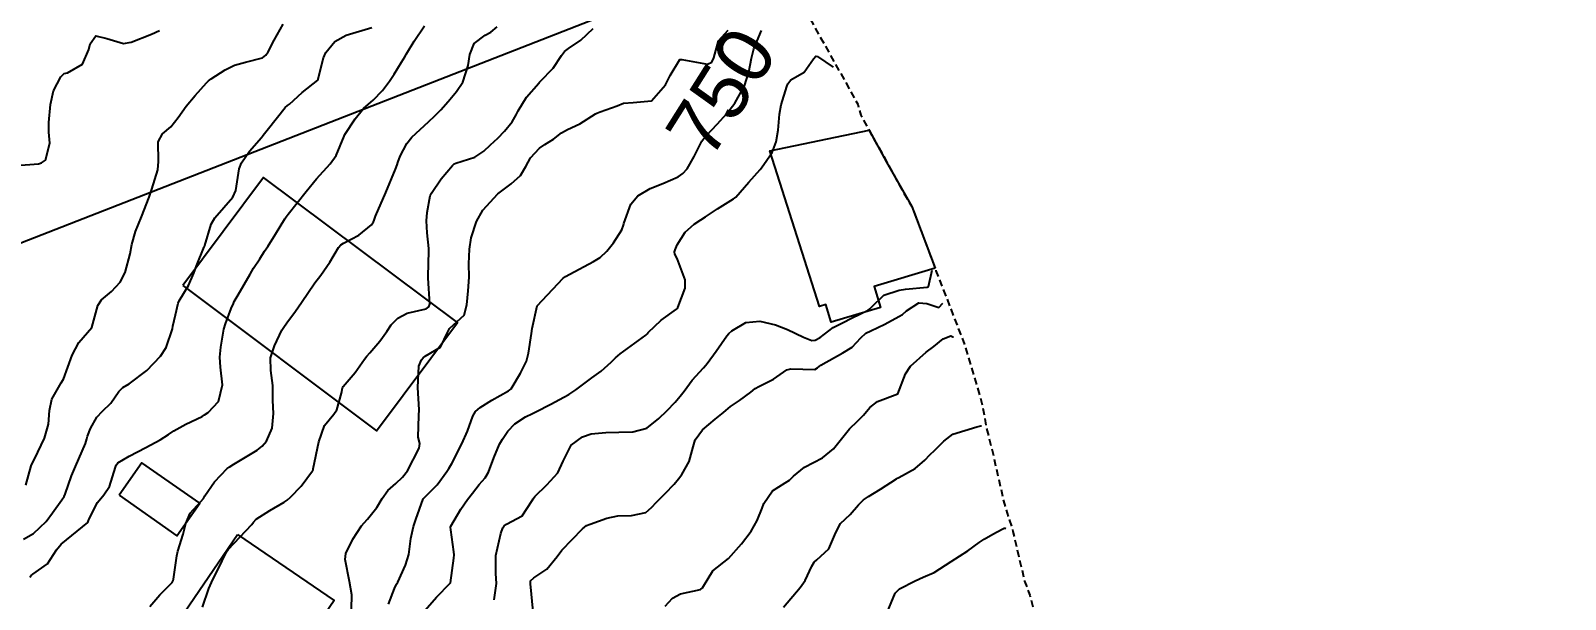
# Model space of a CAD drawing. Header units: metres. Extents: x 318500 to 325275, y 7408834 to 7428799.
# Drawn here: x 321398.3 to 321508.6, y 7409334.3 to 7409375.2 of the extents above; entities that cross this region are included whole.
import ezdxf
from ezdxf.enums import TextEntityAlignment as Align

# ---------------------------------------------------------------- set-up
doc = ezdxf.new("R2010")
doc.units = ezdxf.units.M
doc.header["$MEASUREMENT"] = 0
doc.linetypes.add('CONTINUO', pattern=[0])
doc.linetypes.add('DASHED', pattern=[0.75, 0.5, -0.25])
for name, color, linetype in [('Cotas', 45, 'Continuous'), ('Curvas de Nivel 1m', 11, 'Continuous'), ('Curvas de Nivel 5m', 15, 'Continuous'), ('Edificações', 30, 'Continuous'), ('TEXTO', 45, 'Continuous')]:
    doc.layers.add(name, color=color, linetype=linetype)
doc.layers.add('Área', color=255, linetype='DASHED', plot=False)
doc.styles.add('ARIAL', font='arial.ttf')

msp = doc.modelspace()

# ---------------------------------------------------------------- linework, layer by layer
at = {"layer": 'Curvas de Nivel 1m', "flags": 128}
for points, elevation in [([(321397.92, 7409342.47), (321398.31, 7409343.86), (321398.38, 7409344.04), (321398.55, 7409344.34), (321399.28, 7409345.85), (321399.56, 7409346.87), (321399.64, 7409347.84), (321399.79, 7409348.66), (321400.48, 7409349.83), (321400.63, 7409350.09), (321401.25, 7409351.82), (321401.73, 7409352.74), (321402.68, 7409353.8), (321403.1, 7409355.4), (321403.36, 7409355.79), (321404.1, 7409356.4), (321404.72, 7409357.07), (321405.08, 7409357.77), (321405.42, 7409359.1), (321405.56, 7409359.77), (321405.82, 7409360.72), (321406.24, 7409361.76), (321406.8, 7409363.19), (321406.99, 7409363.75), (321407.42, 7409365.15), (321407.47, 7409365.74), (321407.45, 7409367.15), (321407.76, 7409367.74), (321408.36, 7409368.25), (321408.88, 7409368.9), (321409.45, 7409369.72), (321410.11, 7409370.5), (321410.92, 7409371.4), (321411.07, 7409371.55), (321411.26, 7409371.69), (321412.26, 7409372.35), (321412.93, 7409372.67), (321413.72, 7409372.88), (321414.94, 7409373.21), (321415.19, 7409373.4), (321415.36, 7409373.64), (321415.79, 7409374.47), (321416.43, 7409375.63)], 744), ([(321397.26, 7409365.46), (321398.84, 7409365.59), (321399.06, 7409365.64), (321399.35, 7409365.85), (321399.65, 7409367.06), (321399.59, 7409367.85), (321399.57, 7409368.55), (321399.7, 7409369.85), (321399.92, 7409370.83), (321400.45, 7409371.84), (321400.69, 7409372.07), (321400.92, 7409372.13), (321402.01, 7409372.74), (321402.47, 7409373.81), (321402.55, 7409374.21), (321402.96, 7409374.79), (321403.75, 7409374.59), (321404.95, 7409374.24), (321405.51, 7409374.32), (321406.96, 7409374.91), (321407.54, 7409375.17)], 743), ([(321398.22, 7409335.86), (321398.31, 7409335.99), (321398.44, 7409336.08), (321399.48, 7409336.82), (321400.14, 7409337.83), (321400.47, 7409338.23), (321402.38, 7409339.8), (321402.42, 7409339.87), (321402.49, 7409340.05), (321403.08, 7409341.23), (321403.54, 7409341.79), (321403.95, 7409342.37), (321404.37, 7409343.78), (321404.42, 7409343.92), (321404.55, 7409344.09), (321405.35, 7409344.56), (321406.56, 7409345.18), (321407.58, 7409345.73), (321408.19, 7409346.12), (321408.58, 7409346.38), (321409.44, 7409346.86), (321410.6, 7409347.41), (321410.78, 7409347.52), (321411.03, 7409347.69), (321411.79, 7409348.5), (321412.06, 7409349.68), (321411.92, 7409350.96), (321411.89, 7409351.68), (321411.94, 7409352.4), (321412.17, 7409353.68), (321412.29, 7409354.07), (321412.7, 7409355.17), (321412.85, 7409355.53), (321412.92, 7409355.67), (321413.2, 7409356.15), (321414.05, 7409357.65), (321414.31, 7409358.07), (321414.75, 7409358.75), (321415.1, 7409359.29), (321415.32, 7409359.63), (321415.88, 7409360.53), (321416.56, 7409361.62), (321416.65, 7409361.76), (321416.79, 7409361.96), (321418.08, 7409363.6), (321418.82, 7409364.51), (321419.82, 7409365.58), (321420.24, 7409366.18), (321420.81, 7409367.56), (321420.87, 7409367.68), (321421.62, 7409368.81), (321422.2, 7409369.55), (321422.56, 7409369.88), (321422.9, 7409370.16), (321423.58, 7409370.86), (321424.08, 7409371.52), (321424.42, 7409372.03), (321424.94, 7409372.88), (321425.18, 7409373.28), (321425.31, 7409373.5), (321425.86, 7409374.4), (321426.6, 7409375.49)], 746), ([(321406.84, 7409333.74), (321407.57, 7409334.59), (321408.44, 7409335.47), (321408.53, 7409335.63), (321408.55, 7409335.72), (321408.78, 7409337.4), (321408.86, 7409337.72), (321409.24, 7409338.95), (321409.43, 7409339.71), (321409.74, 7409340.47), (321410.51, 7409341.29), (321410.71, 7409341.51), (321410.81, 7409341.7), (321411.5, 7409342.72), (321412.41, 7409343.67), (321412.55, 7409343.78), (321412.88, 7409343.99), (321414.56, 7409344.99), (321414.93, 7409345.28), (321415.23, 7409345.63), (321415.65, 7409346.57), (321415.73, 7409347.63), (321415.69, 7409348.55), (321415.69, 7409349.63), (321415.55, 7409350.72), (321415.53, 7409351.63), (321415.8, 7409352.49), (321416.34, 7409353.62), (321416.47, 7409353.84), (321416.69, 7409354.15), (321417.33, 7409354.98), (321417.76, 7409355.6), (321418.72, 7409357.03), (321419.14, 7409357.58), (321419.8, 7409358.52), (321420.41, 7409359.57), (321420.57, 7409359.76), (321420.76, 7409359.88), (321421.87, 7409360.45), (321422.78, 7409361.2), (321422.93, 7409361.4), (321422.98, 7409361.54), (321423.08, 7409361.82), (321423.82, 7409363.52), (321424.51, 7409365.19), (321424.63, 7409365.51), (321424.68, 7409365.67), (321424.85, 7409366.14), (321425.32, 7409367.05), (321425.68, 7409367.5), (321426.88, 7409368.61), (321427.33, 7409369.03), (321427.76, 7409369.47), (321428.3, 7409370.07), (321428.91, 7409370.78), (321429.36, 7409371.45), (321429.73, 7409372.65), (321429.85, 7409373.45), (321430.18, 7409374.22), (321430.97, 7409374.83), (321431.36, 7409375.04), (321431.82, 7409375.42)], 747), ([(321410.64, 7409333.7), (321411.08, 7409335.04), (321411.37, 7409335.69), (321411.74, 7409336.39), (321412.35, 7409337.67), (321412.47, 7409337.85), (321414.17, 7409339.64), (321414.31, 7409339.82), (321414.5, 7409340.03), (321415.48, 7409340.65), (321416.51, 7409341.25), (321416.73, 7409341.4), (321416.96, 7409341.61), (321417.73, 7409342.4), (321418.55, 7409343.5), (321418.58, 7409343.56), (321418.59, 7409343.59), (321418.6, 7409343.64), (321419, 7409345.58), (321419.41, 7409346.76), (321420.07, 7409347.57), (321420.29, 7409347.88), (321420.62, 7409349.09), (321420.71, 7409349.48), (321420.75, 7409349.56), (321421.61, 7409350.58), (321422.29, 7409351.54), (321422.44, 7409351.76), (321422.66, 7409352), (321423.38, 7409352.82), (321423.88, 7409353.52), (321424.21, 7409354), (321424.69, 7409354.49), (321425.36, 7409354.84), (321426.71, 7409355.16), (321426.9, 7409355.29), (321426.98, 7409355.48), (321426.86, 7409357.35), (321426.85, 7409357.48), (321426.92, 7409359.32), (321426.9, 7409359.48), (321426.78, 7409360.62), (321426.74, 7409361.48), (321426.8, 7409362.09), (321427.01, 7409363.28), (321427.09, 7409363.48), (321427.79, 7409364.51), (321428.61, 7409365.46), (321428.73, 7409365.57), (321428.84, 7409365.62), (321430.21, 7409366.07), (321430.86, 7409366.48), (321431.34, 7409366.94), (321431.86, 7409367.42), (321432.36, 7409367.92), (321432.89, 7409368.59), (321433.19, 7409369.11), (321433.33, 7409369.4), (321433.93, 7409370.37), (321434.81, 7409371.38), (321434.86, 7409371.44), (321434.92, 7409371.5), (321435.85, 7409372.46), (321436.45, 7409373.36), (321436.66, 7409373.65), (321436.96, 7409373.88), (321437.83, 7409374.47), (321438.73, 7409375.32)], 748), ([(321421.34, 7409333.55), (321421.38, 7409334.59), (321421.21, 7409335.55), (321420.9, 7409337.12), (321420.93, 7409337.56), (321421.44, 7409338.6), (321422.07, 7409339.54), (321422.26, 7409339.77), (321422.5, 7409340.02), (321423.18, 7409340.86), (321423.56, 7409341.52), (321423.95, 7409342.1), (321424.54, 7409342.59), (321425.01, 7409343.04), (321425.38, 7409343.5), (321426.21, 7409345.13), (321426.26, 7409345.48), (321426.15, 7409345.92), (321426.2, 7409347.49), (321426.21, 7409347.88), (321426.11, 7409349.49), (321426.18, 7409351.03), (321426.37, 7409351.48), (321426.5, 7409351.64), (321426.65, 7409351.74), (321427.74, 7409352.39), (321428.24, 7409353.46), (321428.4, 7409353.75), (321428.69, 7409354.01), (321429.45, 7409354.7), (321429.65, 7409355.45), (321429.73, 7409356.45), (321429.8, 7409357.44), (321429.79, 7409358.4), (321429.84, 7409359.44), (321429.96, 7409360.25), (321430.33, 7409361.44), (321430.8, 7409362.25), (321431.87, 7409363.41), (321432.83, 7409364.15), (321433.5, 7409364.73), (321433.89, 7409365.39), (321434.23, 7409366.01), (321434.86, 7409366.71), (321435.26, 7409366.98), (321435.88, 7409367.36), (321436.44, 7409367.8), (321436.88, 7409368.05), (321437.76, 7409368.46), (321438.9, 7409369.18), (321438.99, 7409369.23), (321439.24, 7409369.32), (321440.45, 7409369.76), (321440.91, 7409369.93), (321441.61, 7409369.99), (321442.91, 7409370.1), (321443.93, 7409371.25), (321444.26, 7409371.92), (321444.95, 7409373.07), (321445.1, 7409373.08), (321446.94, 7409372.74), (321447.26, 7409372.9), (321447.41, 7409373.21), (321447.75, 7409374.43), (321448.43, 7409375.2)], 749), ([(321426.65, 7409333.48), (321427.47, 7409334.43), (321428.44, 7409335.42), (321428.46, 7409335.44), (321428.47, 7409335.46), (321428.71, 7409337.22), (321428.72, 7409337.46), (321428.71, 7409337.69), (321428.49, 7409339.27), (321428.47, 7409339.46), (321428.47, 7409339.48), (321428.49, 7409339.52), (321429.2, 7409340.76), (321429.69, 7409341.44), (321430.06, 7409341.91), (321430.54, 7409342.52), (321430.95, 7409343.01), (321431.21, 7409343.42), (321431.59, 7409344.44), (321431.99, 7409345.41), (321432.2, 7409345.78), (321432.58, 7409346.35), (321433.1, 7409346.89), (321433.86, 7409347.39), (321434.36, 7409347.63), (321434.61, 7409347.74), (321435.69, 7409348.29), (321436.62, 7409348.79), (321436.98, 7409348.99), (321437.48, 7409349.34), (321438.64, 7409350.2), (321439.3, 7409350.66), (321440.01, 7409351.31), (321440.33, 7409351.64), (321440.67, 7409351.91), (321442.51, 7409353.27), (321442.6, 7409353.35), (321442.68, 7409353.44), (321443.61, 7409354.34), (321444.71, 7409355.13), (321444.77, 7409355.18), (321444.81, 7409355.24), (321445.34, 7409356.63), (321445.35, 7409357.23), (321444.76, 7409358.78), (321444.6, 7409359.09), (321444.58, 7409359.24), (321444.62, 7409359.39), (321444.77, 7409359.75), (321445.35, 7409360.67), (321445.99, 7409361.23), (321446.47, 7409361.55), (321446.8, 7409361.78), (321447.67, 7409362.34), (321448.82, 7409363.07), (321448.89, 7409363.12), (321448.98, 7409363.19), (321449.93, 7409364.27), (321450.74, 7409365.16), (321450.84, 7409365.28), (321451.61, 7409366.4), (321451.89, 7409367.15), (321452.03, 7409368), (321452.12, 7409369.15), (321452.24, 7409369.82), (321452.65, 7409371.14), (321452.72, 7409371.34), (321452.93, 7409371.63), (321453.9, 7409372.16), (321454.58, 7409373.12), (321454.73, 7409373.33), (321454.86, 7409373.3), (321455.99, 7409372.52)], 751), ([(321431.61, 7409334.22), (321431.77, 7409335.41), (321431.73, 7409336.13), (321431.73, 7409337.41), (321432.09, 7409339.01), (321432.23, 7409339.4), (321432.33, 7409339.56), (321432.49, 7409339.66), (321433.63, 7409340.27), (321434.35, 7409341.38), (321434.41, 7409341.5), (321434.52, 7409341.67), (321435.4, 7409342.5), (321436.18, 7409343.36), (321436.56, 7409344.21), (321437.14, 7409345.34), (321437.96, 7409345.95), (321438.58, 7409346.17), (321439.63, 7409346.27), (321440.58, 7409346.29), (321441.57, 7409346.3), (321442.59, 7409346.57), (321443.45, 7409347.26), (321444.03, 7409347.82), (321444.62, 7409348.44), (321444.98, 7409348.88), (321445.26, 7409349.23), (321445.85, 7409350.02), (321446.66, 7409350.91), (321446.8, 7409351.07), (321446.92, 7409351.22), (321447.57, 7409352.1), (321448.33, 7409353.2), (321448.49, 7409353.38), (321448.69, 7409353.56), (321449.71, 7409354.16), (321450.7, 7409354.26), (321451.84, 7409354), (321452.69, 7409353.66), (321453.86, 7409353.12), (321454.45, 7409352.88), (321454.68, 7409352.89), (321455.05, 7409353.1), (321455.98, 7409353.81), (321456.7, 7409354.18), (321457.3, 7409354.48), (321458.49, 7409355.06), (321458.63, 7409355.15), (321458.71, 7409355.26), (321459.64, 7409356.13), (321460.73, 7409356.5), (321461.18, 7409356.57), (321462.74, 7409356.71), (321462.85, 7409356.77), (321463.1, 7409357.94)], 752), ([(321434.41, 7409333.38), (321434.21, 7409335.38), (321434.23, 7409335.59), (321434.45, 7409335.82), (321435.39, 7409336.43), (321436.14, 7409337.35), (321436.47, 7409337.79), (321437.96, 7409339.33), (321438.25, 7409339.57), (321438.5, 7409339.68), (321439.72, 7409340.09), (321440.5, 7409340.28), (321441.49, 7409340.3), (321442.51, 7409340.5), (321442.91, 7409340.87), (321443.27, 7409341.26), (321443.9, 7409341.88), (321444.54, 7409342.55), (321444.86, 7409342.92), (321445.1, 7409343.23), (321445.62, 7409344.18), (321445.91, 7409345.23), (321446.07, 7409345.74), (321446.59, 7409346.45), (321447.5, 7409347.21), (321448.11, 7409347.69), (321448.61, 7409348.12), (321449.24, 7409348.57), (321450.07, 7409349.17), (321450.38, 7409349.42), (321450.64, 7409349.58), (321451.7, 7409350.1), (321452.65, 7409350.76), (321452.95, 7409350.84), (321454.66, 7409350.79), (321454.86, 7409350.9), (321455.11, 7409351.1), (321456.67, 7409351.98), (321457.36, 7409352.39), (321457.97, 7409353.07), (321458.34, 7409353.41), (321458.69, 7409353.58), (321459.69, 7409354.05), (321460.7, 7409354.59), (321460.98, 7409354.75), (321461.27, 7409355.02), (321462.14, 7409355.58), (321462.72, 7409355.54), (321463.59, 7409355.24), (321463.86, 7409355.55)], 753), ([(321443.9, 7409333.77), (321444.43, 7409334.35), (321445, 7409334.67), (321446.44, 7409334.96), (321446.58, 7409335.08), (321446.66, 7409335.22), (321447.34, 7409336.32), (321448.47, 7409337.19), (321449.4, 7409338.26), (321450.1, 7409339.17), (321450.51, 7409339.94), (321450.87, 7409340.81), (321451.01, 7409341.16), (321451.62, 7409342.06), (321452.54, 7409342.64), (321452.84, 7409342.84), (321453.13, 7409343.13), (321453.92, 7409343.76), (321454.56, 7409344.1), (321455.22, 7409344.45), (321456.01, 7409345.09), (321456.59, 7409345.8), (321457.15, 7409346.52), (321457.73, 7409347.07), (321458.16, 7409347.51), (321458.61, 7409348.06), (321459.18, 7409348.5), (321460.63, 7409349.03), (321461.19, 7409350.48), (321461.54, 7409351.02), (321462.67, 7409352.04), (321463.23, 7409352.44), (321463.9, 7409352.99), (321464.45, 7409353.22), (321464.6, 7409353.14), (321464.63, 7409353.15)], 754), ([(321459.74, 7409333.04), (321460.44, 7409334.72), (321460.75, 7409335.03), (321461.87, 7409335.59), (321462.45, 7409335.86), (321463.25, 7409336.2), (321464.47, 7409336.98), (321465.68, 7409337.76), (321466.49, 7409338.36), (321466.84, 7409338.6), (321467.46, 7409338.94), (321468.13, 7409339.3), (321468.28, 7409339.37), (321468.35, 7409339.38), (321468.4, 7409339.36)], 756)]:
    msp.add_lwpolyline(points, dxfattribs=dict(at, elevation=elevation))
at = {"layer": 'Curvas de Nivel 5m', "flags": 128}
for points, elevation in [([(321397.76, 7409338.58), (321398.48, 7409338.99), (321399.4, 7409339.85), (321399.85, 7409340.49), (321400.51, 7409341.42), (321400.69, 7409341.66), (321400.76, 7409341.83), (321401.21, 7409343.15), (321401.51, 7409343.82), (321402.23, 7409345.47), (321402.32, 7409345.8), (321402.37, 7409346), (321402.58, 7409346.54), (321403.03, 7409347.36), (321403.45, 7409347.79), (321404.04, 7409348.36), (321404.62, 7409349.22), (321404.9, 7409349.5), (321405.37, 7409349.77), (321406.64, 7409350.71), (321407.62, 7409351.74), (321408.02, 7409352.37), (321408.47, 7409353.72), (321408.51, 7409353.9), (321408.7, 7409354.73), (321408.88, 7409355.55), (321408.95, 7409355.72), (321409.62, 7409356.82), (321410, 7409357.71), (321410.19, 7409358.25), (321410.76, 7409359.6), (321410.79, 7409359.67), (321410.8, 7409359.7), (321411.25, 7409361.23), (321411.52, 7409361.69), (321412.81, 7409363.19), (321413.03, 7409363.67), (321413.28, 7409365.22), (321413.43, 7409365.66), (321414.01, 7409366.5), (321414.87, 7409367.48), (321414.94, 7409367.57), (321414.99, 7409367.64), (321415.37, 7409368.13), (321416.57, 7409369.62), (321416.75, 7409369.77), (321416.89, 7409369.88), (321417.79, 7409370.72), (321418.92, 7409371.59), (321419.34, 7409373.19), (321419.51, 7409373.58), (321420.16, 7409374.37), (321420.96, 7409374.84), (321422.81, 7409375.38)], 745), ([(321424.01, 7409333.92), (321424.43, 7409335.04), (321424.59, 7409335.36), (321424.67, 7409335.51), (321425.23, 7409336.73), (321425.48, 7409337.49), (321425.61, 7409338.63), (321425.81, 7409339.49), (321425.98, 7409340), (321426.49, 7409341.48), (321426.52, 7409341.51), (321427.51, 7409342.5), (321428.21, 7409343.46), (321428.34, 7409343.67), (321428.56, 7409344.04), (321429.29, 7409345.45), (321429.68, 7409346.35), (321430.08, 7409347.44), (321430.26, 7409347.78), (321430.61, 7409348.06), (321431.45, 7409348.58), (321432.63, 7409349.26), (321432.72, 7409349.31), (321432.83, 7409349.4), (321433.51, 7409350.53), (321433.93, 7409351.39), (321434.08, 7409351.96), (321434.28, 7409353.38), (321434.33, 7409353.73), (321434.71, 7409355.38), (321436.56, 7409357.35), (321436.74, 7409357.48), (321437.04, 7409357.64), (321438.75, 7409358.56), (321439.23, 7409358.84), (321439.72, 7409359.31), (321440.18, 7409359.89), (321440.78, 7409360.84), (321440.91, 7409361.18), (321440.94, 7409361.3), (321441.43, 7409362.67), (321441.95, 7409363.28), (321442.83, 7409363.8), (321443.74, 7409364.16), (321444.83, 7409364.65), (321445.18, 7409364.89), (321445.49, 7409365.23), (321445.98, 7409366.1), (321446.55, 7409367.22), (321446.69, 7409367.41), (321446.88, 7409367.61), (321447.65, 7409368.44), (321448.34, 7409369.2), (321448.91, 7409369.94), (321449.61, 7409371.18), (321449.93, 7409372.18), (321450.11, 7409373.17), (321450.28, 7409373.85), (321450.83, 7409375.16)], 750), ([(321452.42, 7409333.71), (321453.61, 7409335.12), (321453.96, 7409335.61), (321454.46, 7409336.64), (321454.63, 7409336.94), (321454.82, 7409337.1), (321455.68, 7409337.9), (321456.18, 7409339.08), (321456.51, 7409339.71), (321457.21, 7409340.37), (321457.81, 7409341.07), (321458.17, 7409341.42), (321458.53, 7409341.67), (321459.4, 7409342.19), (321460.55, 7409342.94), (321460.6, 7409342.98), (321460.7, 7409343.03), (321461.89, 7409343.68), (321462.57, 7409344.26), (321462.93, 7409344.65), (321463.29, 7409344.99), (321463.94, 7409345.63), (321464.59, 7409346.15), (321466.31, 7409346.67), (321466.6, 7409346.74), (321466.65, 7409346.73)], 755)]:
    msp.add_lwpolyline(points, dxfattribs=dict(at, elevation=elevation))
at = {"layer": 'Edificações'}
for points in [[(321463.31, 7409358.08), (321458.94, 7409356.77), (321459.39, 7409355.26), (321455.84, 7409354.2), (321455.46, 7409355.46), (321455, 7409355.33), (321451.43, 7409366.51), (321458.57, 7409368), (321459.82, 7409365.71), (321461.65, 7409362.51)], [(321409.21, 7409356.83), (321423.15, 7409346.39), (321428.97, 7409354.17), (321415.02, 7409364.6)], [(321404.63, 7409341.75), (321408.79, 7409338.83), (321410.43, 7409341.17), (321406.27, 7409344.09)], [(321413.15, 7409338.93), (321420.1, 7409334.17), (321415.25, 7409327.08), (321408.3, 7409331.84)]]:
    msp.add_lwpolyline(points, close=True, dxfattribs=at)
at = {"layer": 'TEXTO', "linetype": 'CONTINUO'}
msp.add_polyline3d([(321290.62, 7409318.16, 0), (321475.01, 7409390.15, 0)], dxfattribs=at)
at = {"layer": 'Área', "flags": 128}
msp.add_lwpolyline([(321000, 7409940.63), (321000, 7409940.63), (321007.46, 7409936.28), (321012.44, 7409933.63), (321016.23, 7409930.95), (321016.57, 7409930.69), (321021.63, 7409927.78), (321024.59, 7409926.55), (321027.87, 7409924.42), (321028.82, 7409923.72), (321029.39, 7409923.28), (321034.55, 7409918.85), (321039.28, 7409914.67), (321041.6, 7409912.52), (321049.83, 7409905.62), (321055.76, 7409899.58), (321058.83, 7409896.6), (321065.22, 7409891.75), (321069.24, 7409888.84), (321072.95, 7409885.61), (321075.28, 7409883.54), (321079.41, 7409879.98), (321080.37, 7409879.12), (321091.66, 7409869.26), (321094.21, 7409867.21), (321095.04, 7409866.38), (321103.54, 7409858.92), (321106.91, 7409856.28), (321108.56, 7409854.73), (321115.49, 7409848.27), (321125.21, 7409840.09), (321133.85, 7409830.61), (321138.06, 7409825.48), (321138.97, 7409824.16), (321144.45, 7409818.32), (321147.73, 7409813.84), (321151.44, 7409809.51), (321155.71, 7409804.62), (321159.72, 7409799.5), (321164.75, 7409793.59), (321170.17, 7409786.67), (321177.67, 7409777.95), (321179.57, 7409775.27), (321180.8, 7409773.93), (321188.76, 7409764.16), (321190.51, 7409761.73), (321190.8, 7409761.41), (321191.39, 7409760.83), (321194.63, 7409757.03), (321194.91, 7409756.72), (321197.52, 7409753.21), (321199.28, 7409750.95), (321201.17, 7409748.05), (321203.43, 7409744.86), (321207.14, 7409740.09), (321212.46, 7409733.34), (321214.16, 7409730.71), (321217.49, 7409726.34), (321218.27, 7409725.21), (321218.5, 7409724.69), (321220.4, 7409722.22), (321220.74, 7409721.85), (321223.07, 7409718.98), (321225.16, 7409715.79), (321229.5, 7409710.45), (321231.24, 7409707.66), (321231.65, 7409707.12), (321233.42, 7409704.97), (321233.84, 7409704.53), (321236.2, 7409701.27), (321237.07, 7409700.22), (321237.86, 7409699.05), (321241.44, 7409694.35), (321244.9, 7409689.52), (321246.01, 7409688.3), (321249.33, 7409683.48), (321250.77, 7409680.88), (321259.17, 7409670.37), (321260.89, 7409668.2), (321263.5, 7409664.7), (321264.54, 7409662.93), (321265.58, 7409661.44), (321268.99, 7409656.96), (321274.96, 7409649.38), (321275.75, 7409648.28), (321278.95, 7409643.97), (321281.26, 7409640.76), (321284.67, 7409635.87), (321284.88, 7409635.69), (321286.01, 7409634.38), (321287.23, 7409632.64), (321287.49, 7409632.45), (321294.1, 7409622.7), (321296.39, 7409619.59), (321300.72, 7409614.52), (321302.32, 7409612.56), (321303.43, 7409610.95), (321307.18, 7409605.93), (321308.8, 7409603.61), (321315.24, 7409595.23), (321315.86, 7409594.48), (321316.21, 7409593.83), (321319.04, 7409589.91), (321325.35, 7409581.74), (321325.81, 7409580.83), (321329.86, 7409575.38), (321332.36, 7409572.28), (321334.99, 7409567.95), (321335.72, 7409566.93), (321336.21, 7409566.32), (321341.04, 7409560.09), (321345.36, 7409553.4), (321349.04, 7409548.75), (321349.93, 7409547.38), (321358.87, 7409534.71), (321363.45, 7409528.21), (321365.07, 7409525.86), (321366.99, 7409522.98), (321369.42, 7409519.61), (321371.61, 7409516.07), (321371.93, 7409515.59), (321374.34, 7409512.62), (321377.98, 7409507.05), (321379.55, 7409505.15), (321379.89, 7409504.67), (321381.11, 7409503.24), (321382.21, 7409501.56), (321387.82, 7409493.67), (321391.83, 7409487.78), (321393.11, 7409485.8), (321394.65, 7409483.73), (321395.88, 7409482.26), (321398.16, 7409478.98), (321398.61, 7409478.23), (321400.05, 7409476.27), (321400.96, 7409474.93), (321402.17, 7409473.12), (321403.13, 7409471.56), (321405.84, 7409467.81), (321409.55, 7409461.98), (321412.02, 7409457.92), (321414.34, 7409453.87), (321415.2, 7409451.51), (321419.09, 7409444.49), (321420.56, 7409441.83), (321420.77, 7409441.54), (321423.29, 7409436.57), (321425.41, 7409432.42), (321425.6, 7409431.84), (321426.83, 7409429.34), (321427.43, 7409427.93), (321430.15, 7409423.44), (321430.69, 7409422.26), (321430.88, 7409421.9), (321431.55, 7409420.63), (321431.65, 7409420.41), (321432.47, 7409418.79), (321432.88, 7409418.01), (321433.6, 7409416.73), (321434.21, 7409415.39), (321435.97, 7409412.14), (321437.06, 7409409.81), (321437.97, 7409408.26), (321438.17, 7409407.7), (321439.14, 7409405.88), (321439.29, 7409405.57), (321439.39, 7409405.4), (321442.7, 7409399.12), (321443.96, 7409395.85), (321446.05, 7409391.64), (321447.27, 7409389.05), (321451.94, 7409381.13), (321452.4, 7409379.92), (321453.93, 7409376.71), (321457.75, 7409369.88), (321457.98, 7409369.07), (321461, 7409363.59), (321461.65, 7409362.51), (321463.38, 7409357.89), (321465.46, 7409352.51), (321466.71, 7409348.26), (321466.99, 7409346.66), (321467.36, 7409345.23), (321468.24, 7409341.35), (321468.91, 7409339.15), (321469.75, 7409335.58), (321470.12, 7409334.57), (321472.15, 7409326.84), (321472.38, 7409325.15), (321473.96, 7409319.79), (321475.66, 7409313.66), (321476.19, 7409310.72), (321477.36, 7409306.1), (321477.54, 7409305.76), (321477.87, 7409304.62), (321478.73, 7409301.46), (321479.18, 7409299.56), (321480.18, 7409295.29), (321480.5, 7409294.25), (321481.16, 7409291.24), (321481.48, 7409290.13), (321483.36, 7409282.79), (321483.82, 7409281.32), (321484.52, 7409278.47), (321485.57, 7409274.89), (321486.12, 7409273.2), (321486.28, 7409272.08), (321487.23, 7409268.61), (321488.18, 7409263.93), (321488.24, 7409263.75), (321489.38, 7409260.03), (321489.69, 7409259.18), (321490.99, 7409253.8), (321491.3, 7409252.49), (321492.1, 7409249.92), (321493.86, 7409242.9), (321494.58, 7409240.41), (321494.85, 7409238.01), (321496.27, 7409232.12), (321496.91, 7409226.22), (321497.58, 7409222.68), (321498.53, 7409218.92), (321498.93, 7409214.59), (321499.74, 7409210.47), (321500.72, 7409206.22), (321501.14, 7409203.52), (321501.89, 7409198.5), (321502.01, 7409197.58), (321502.43, 7409195.9), (321503.43, 7409189.93), (321503.53, 7409188.48), (321504.28, 7409184.87), (321505.02, 7409179.75), (321505.6, 7409176.24), (321505.83, 7409175.21), (321506.95, 7409169.69), (321507.76, 7409164.87), (321508.64, 7409157.9), (321508.26, 7409151.78), (321508.42, 7409148.35), (321508.25, 7409147.26), (321508.18, 7409146.24), (321508.15, 7409145.24), (321507.96, 7409140.46), (321507.9, 7409139.3), (321507.93, 7409138.76), (321507.94, 7409136.91), (321507.81, 7409130.76), (321507.69, 7409127.04), (321507.71, 7409125.79), (321507.56, 7409120.93), (321507.48, 7409118.92), (321507.45, 7409116.87), (321507.45, 7409116.08), (321507.4, 7409114.76), (321507.41, 7409114.43), (321507.31, 7409112.82), (321507.21, 7409111.49), (321506.98, 7409110.21), (321506.84, 7409106.3), (321506.9, 7409103.3), (321506.91, 7409098.63), (321506.81, 7409095.54), (321506.46, 7409090.79), (321506.37, 7409085.95)], dxfattribs=at)

# ---------------------------------------------------------------- texts
at = {"layer": 'Cotas', "style": 'ARIAL'}
msp.add_text('750', height=4, rotation=57.7655, dxfattribs=at).set_placement((321447.93, 7409370.76, 750), align=Align.MIDDLE_CENTER)

doc.saveas('drawing.dxf')
